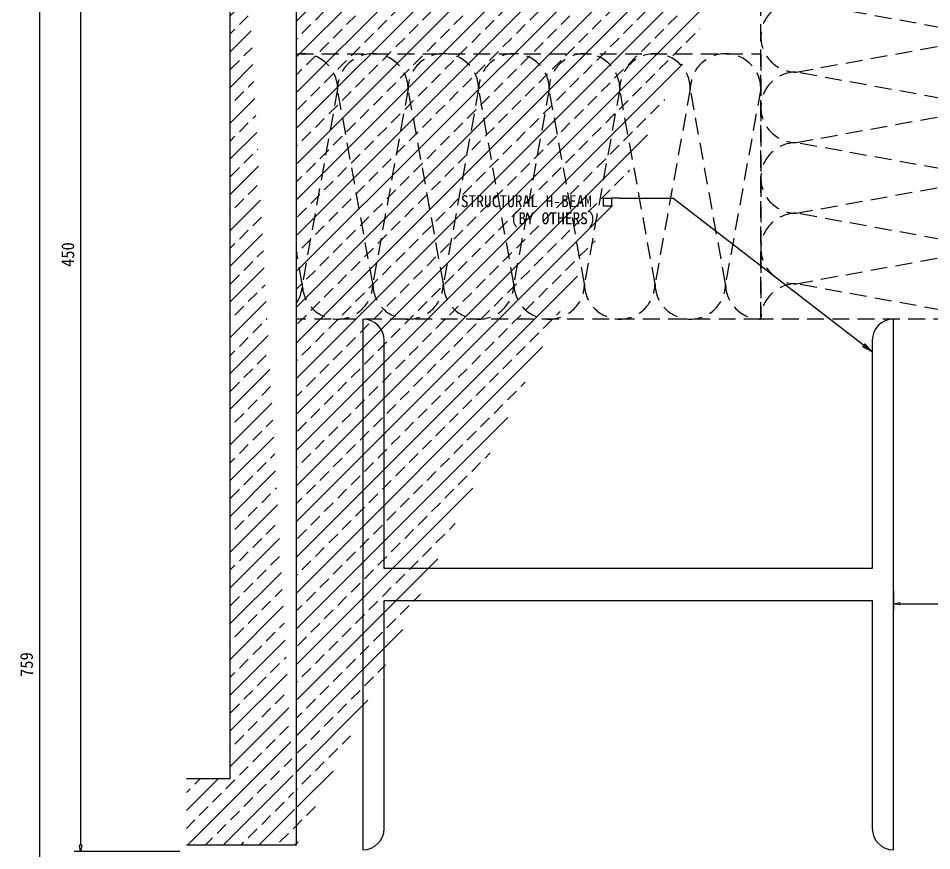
# Model space of a CAD drawing. Header units: millimetres. Extents: x 2352 to 12473, y 635 to 7997.
# Drawn here: x 2352.4 to 2696.8, y 1040.7 to 1354.4 of the extents above; entities that cross this region are included whole.
import ezdxf
from ezdxf.enums import TextEntityAlignment as Align

# ---------------------------------------------------------------- set-up
doc = ezdxf.new("R2010")
doc.units = ezdxf.units.MM
doc.linetypes.add('HIDDEN2', pattern=[4.7625, 3.175, -1.5875])
doc.layers.get('Defpoints').update_dxf_attribs({"color": 187})
for name, color, linetype in [('6', 6, 'Continuous'), ('8', 8, 'Continuous'), ('A-STRC-COLM', 2, 'Continuous'), ('A-WALL-INSL', 8, 'Continuous'), ('AC-DIMS-치수', 4, 'Continuous'), ('AC-TEXT-문자', 3, 'Continuous'), ('DIMENSIONS', 7, 'Continuous')]:
    doc.layers.add(name, color=color, linetype=linetype)
doc.styles.add('돋움체', font='')
doc.styles.get('돋움체').set_extended_font_data('DotumChe')
doc.dimstyles.new('Iljin', dxfattribs={"dimscale": 0.8, "dimtxt": 2, "dimasz": 1, "dimexe": 1, "dimexo": 1, "dimgap": 1, "dimtad": 1, "dimdec": 1, "dimdsep": 46, "dimtxsty": '돋움체', "dimblk": 'CLOSEDBLANK', "dimcen": 1, "dimclrd": 8, "dimclre": 8, "dimclrt": 2, "dimadec": 1, "dimazin": 2, "dimtfac": 1, "dimtdec": 1, "dimtix": 1, "dimtmove": 0, "dimatfit": 3, "dimldrblk": 'CLOSEDBLANK', "dimfxl": 1, "dimlwd": -1, "dimlwe": -1, "dimarcsym": 0})
doc.dimstyles.new('Iljin 3', dxfattribs={"dimscale": 2.4, "dimtxt": 2, "dimasz": 1, "dimexe": 1, "dimexo": 1, "dimgap": 1, "dimtad": 1, "dimdec": 1, "dimdsep": 46, "dimtxsty": '돋움체', "dimblk": 'CLOSEDBLANK', "dimcen": 1, "dimclrd": 8, "dimclre": 8, "dimclrt": 2, "dimadec": 1, "dimazin": 2, "dimtfac": 1, "dimtdec": 1, "dimtix": 1, "dimtmove": 0, "dimatfit": 3, "dimldrblk": 'CLOSEDBLANK', "dimfxl": 1, "dimlwd": -1, "dimlwe": -1, "dimarcsym": 0})

# ---------------------------------------------------------------- blocks, each defined once
blk = doc.blocks.new('SC1')
at = {"layer": 'A-STRC-COLM'}
for p, q in [((683503.5, 97582), (683503.5, 97582)), ((683703.5, 97582), (683503.5, 97582)), ((683703.5, 97582), (683703.5, 97582)), ((683703.5, 97582), (683703.5, 97582)), ((683511.5, 97574), (683597.5, 97574)), ((683597.5, 97574), (683597.5, 97390)), ((683609.5, 97390), (683609.5, 97574)), ((683609.5, 97574), (683695.5, 97574)), ((683597.5, 97390), (683511.5, 97390)), ((683695.5, 97390), (683609.5, 97390)), ((683503.5, 97382), (683503.5, 97382)), ((683503.5, 97382), (683703.5, 97382)), ((683703.5, 97382), (683703.5, 97382))]:
    blk.add_line(p, q, dxfattribs=at)
for centre, start, end in [((683511.5, 97582), 180, 270), ((683695.5, 97582), 270, 0), ((683511.5, 97382), 90, 180), ((683695.5, 97382), 0, 90)]:
    blk.add_arc(centre, 8, start, end, dxfattribs=at)
blk = doc.blocks.new('_ClosedBlank')
at = {"color": 0, "linetype": 'ByBlock', "lineweight": -2}
for p, q in [((-1, 0.167), (0, 0)), ((-1, 0.167), (-1, -0.167)), ((0, 0), (-1, -0.167))]:
    blk.add_line(p, q, dxfattribs=at)
blk = doc.blocks.new('*D76')
at = {"layer": 'Defpoints', "color": 0, "transparency": 16777216}
for p in [(2432.34, 1490.33), (2375.95, 1040.33), (2415.8, 1040.33)]:
    blk.add_point(p, dxfattribs=at)
at = {"layer": 'DIMENSIONS', "color": 8, "transparency": 16777216}
for p, q in [((2429.94, 1490.33), (2373.55, 1490.33)), ((2375.95, 1487.93), (2375.95, 1042.73)), ((2413.4, 1040.33), (2373.55, 1040.33))]:
    blk.add_line(p, q, dxfattribs=at)
at = {"layer": 'DIMENSIONS', "color": 8, "transparency": 16777216, "xscale": 2.4, "yscale": 2.4, "zscale": 2.4}
for p, rotation in [((2375.95, 1490.33), 90), ((2375.95, 1040.33), 270)]:
    blk.add_blockref('_ClosedBlank', p, dxfattribs=dict(at, rotation=rotation))
at = {"layer": 'DIMENSIONS', "color": 2, "transparency": 16777216, "insert": (2371.15, 1265.33), "char_height": 4.8, "attachment_point": 5, "rotation": 90, "style": '돋움체'}
blk.add_mtext('450', dxfattribs=at)
blk = doc.blocks.new('*D80')
at = {"layer": 'Defpoints', "color": 0, "transparency": 16777216}
for p in [(2682.34, 1141.03), (2732.34, 1141.03), (2732.34, 1133.77)]:
    blk.add_point(p, dxfattribs=at)
at = {"layer": 'DIMENSIONS', "color": 8, "transparency": 16777216}
for p, q in [((2682.34, 1138.63), (2682.34, 1131.37)), ((2732.34, 1138.63), (2732.34, 1131.37)), ((2684.74, 1133.77), (2729.94, 1133.77))]:
    blk.add_line(p, q, dxfattribs=at)
at = {"layer": 'DIMENSIONS', "color": 8, "transparency": 16777216, "xscale": 2.4, "yscale": 2.4, "zscale": 2.4, "rotation": 180}
blk.add_blockref('_ClosedBlank', (2682.34, 1133.77), dxfattribs=at)
at = {"layer": 'DIMENSIONS', "color": 8, "transparency": 16777216, "xscale": 2.4, "yscale": 2.4, "zscale": 2.4}
blk.add_blockref('_ClosedBlank', (2732.34, 1133.77), dxfattribs=at)
at = {"layer": 'DIMENSIONS', "color": 2, "transparency": 16777216, "insert": (2707.34, 1138.57), "char_height": 4.8, "attachment_point": 5, "style": '돋움체'}
blk.add_mtext('50', dxfattribs=at)
blk = doc.blocks.new('*D83')
at = {"layer": 'Defpoints', "color": 0, "transparency": 16777216}
for p in [(2429.94, 1490.33, 0), (2360.4, 731.33), (2415.8, 731.33)]:
    blk.add_point(p, dxfattribs=at)
at = {"layer": 'DIMENSIONS', "color": 8, "transparency": 16777216}
for p, q in [((2427.54, 1490.33), (2358, 1490.33)), ((2360.4, 1487.93), (2360.4, 733.73)), ((2413.4, 731.33), (2358, 731.33))]:
    blk.add_line(p, q, dxfattribs=at)
at = {"layer": 'DIMENSIONS', "color": 8, "transparency": 16777216, "xscale": 2.4, "yscale": 2.4, "zscale": 2.4}
for p, rotation in [((2360.4, 1490.33), 90), ((2360.4, 731.33), 270)]:
    blk.add_blockref('_ClosedBlank', p, dxfattribs=dict(at, rotation=rotation))
at = {"layer": 'DIMENSIONS', "color": 2, "transparency": 16777216, "insert": (2355.6, 1110.83), "char_height": 4.8, "attachment_point": 5, "rotation": 90, "style": '돋움체'}
blk.add_mtext('759', dxfattribs=at)

msp = doc.modelspace()

# ---------------------------------------------------------------- hatches: boundary and pattern name
at = {"layer": '8'}
h = msp.add_hatch(dxfattribs=at)
h.set_pattern_fill('ANSI33', color=256, scale=1.5)
h.set_pattern_definition([(45, (-697224.383, -80697.814), (-6.73519209, 6.73519209), []), (45, (-697217.648, -80697.814), (-6.73519209, 6.73519209), [4.7625, -2.38125])])
edge = h.paths.add_edge_path()
edge.add_line((2415.8, 1067.92), (2415.8, 1042.92))
edge.add_line((2457.34, 1465.33), (2666.15, 1465.33))
edge.add_line((2457.34, 1042.92), (2457.34, 1465.33))
edge.add_line((2415.8, 1042.92), (2457.34, 1042.92))
edge.add_line((2415.8, 1067.92), (2432.34, 1067.92))
edge.add_line((2666.15, 1490.33), (2666.15, 1465.33))
edge.add_line((2432.34, 1490.33), (2666.15, 1490.33))
edge.add_line((2432.34, 1067.92), (2432.34, 1490.33))

# ---------------------------------------------------------------- linework, layer by layer
at = {"layer": '8', "color": 251, "linetype": 'HIDDEN2', "ltscale": 2}
for points in [[(2719.05, 1480.34), (2732.34, 1480.34), (2732.34, 1241.03), (2632.34, 1241.03), (2632.34, 1462.74)], [(2457.34, 1341.03), (2632.34, 1341.03), (2632.34, 1241.03), (2457.34, 1241.03)]]:
    msp.add_lwpolyline(points, dxfattribs=at)
for points in [[(2719.05, 1347.39), (2645.64, 1360.69, 1), (2645.64, 1334.1), (2719.05, 1347.39, -1)], [(2457.34, 1340.85, -0.46294), (2472.8, 1327.73), (2459.5, 1254.32, 1), (2486.09, 1254.32), (2472.8, 1327.73, -1), (2499.39, 1327.73), (2486.09, 1254.32, 1), (2512.68, 1254.32), (2499.39, 1327.73, -1), (2525.98, 1327.73), (2512.68, 1254.32, 1), (2539.27, 1254.32), (2525.98, 1327.73, -1), (2552.57, 1327.73), (2539.27, 1254.32, 1), (2565.86, 1254.32), (2552.57, 1327.73, -1), (2579.16, 1327.73), (2565.86, 1254.32, 1), (2592.46, 1254.32), (2579.16, 1327.73, -1), (2605.75, 1327.73), (2592.46, 1254.32, 1), (2619.05, 1254.32), (2605.75, 1327.73, -1), (2632.34, 1327.73), (2619.05, 1254.32, 0.414214), (2632.34, 1241.03)], [(2719.05, 1320.8), (2645.64, 1334.1, 1), (2645.64, 1307.51), (2719.05, 1320.8, -1)], [(2719.05, 1294.21), (2645.64, 1307.51, 1), (2645.64, 1280.91), (2719.05, 1294.21, -1)], [(2719.05, 1267.62), (2645.64, 1280.91, 1), (2645.64, 1254.32), (2719.05, 1267.62, -1)], [(2457.34, 1247.05, 0.145647), (2459.5, 1254.32), (2457.34, 1266.27)], [(2719.05, 1241.03), (2645.64, 1254.32, 0.414214), (2632.34, 1241.03)]]:
    msp.add_lwpolyline(points, format="xyb", dxfattribs=at)
at = {"layer": 'A-WALL-INSL'}
for p, q in [((2432.34, 1067.92), (2432.34, 1490.33, 0)), ((2457.34, 1042.92), (2457.34, 1465.33, 0)), ((2415.8, 1067.92), (2432.34, 1067.92)), ((2415.8, 1042.92), (2457.34, 1042.92))]:
    msp.add_line(p, q, dxfattribs=at)
at = {"layer": 'AC-DIMS-치수', "color": 8}
msp.add_line((2579.02, 1286.61, -0.13), (2599.18, 1286.61, -0.13), dxfattribs=at)
at = {"layer": 'AC-TEXT-문자'}
msp.add_line((2579.02, 1286.61, -0.13), (2576.02, 1286.61, -0.13), dxfattribs=at)
at = {"layer": 'Defpoints', "elevation": -0.13}
msp.add_lwpolyline([(2573.02, 1286.61), (2576.02, 1286.61), (2576.02, 1283.61), (2573.02, 1283.61)], close=True, dxfattribs=at)

# ---------------------------------------------------------------- block references
at = {"layer": '6', "rotation": 90}
msp.add_blockref('SC1', (100064.34, -682462.47), dxfattribs=at)

# ---------------------------------------------------------------- texts
at = {"layer": 'AC-TEXT-문자', "color": 0, "style": '돋움체'}
for s, p in [('STRUCTURAL H-BEAM', (2519.26, 1285.46)), ('(BY OTHERS)', (2538.08, 1279))]:
    msp.add_text(s, height=4.5, dxfattribs=at).set_placement(p, align=Align.MIDDLE_LEFT)

# ---------------------------------------------------------------- dimensions: what is measured, and where the dimension line sits
at = {"layer": 'DIMENSIONS'}
for base, p1, p2, picture, middle in [((2360.4, 731.33), (2429.94, 1490.33, 0), (2415.8, 731.33), '*D83', (2355.6, 1110.83)), ((2375.95, 1040.33), (2432.34, 1490.33), (2415.8, 1040.33), '*D76', (2371.15, 1265.33))]:
    dim = msp.add_linear_dim(base=base, p1=p1, p2=p2, angle=90, dimstyle='Iljin 3', dxfattribs=at)
    dim.commit()
    dim.dimension.update_dxf_attribs({"geometry": picture, "text_midpoint": middle})
dim = msp.add_linear_dim(base=(2732.34, 1133.77), p1=(2682.34, 1141.03), p2=(2732.34, 1141.03), dimstyle='Iljin 3', dxfattribs=at)
dim.commit()
dim.dimension.update_dxf_attribs({"geometry": '*D80', "text_midpoint": (2707.34, 1138.57)})

# ---------------------------------------------------------------- leaders
at = {"layer": 'AC-DIMS-치수', "color": 8}
msp.add_leader([(2674.34, 1228.7), (2599.18, 1286.61)], dimstyle='Iljin', override={"dimscale": 2, "dimasz": 2, "dimgap": 0.5, "dimdec": 2, "dimtdec": 2}, dxfattribs=at)

doc.saveas('drawing.dxf')
